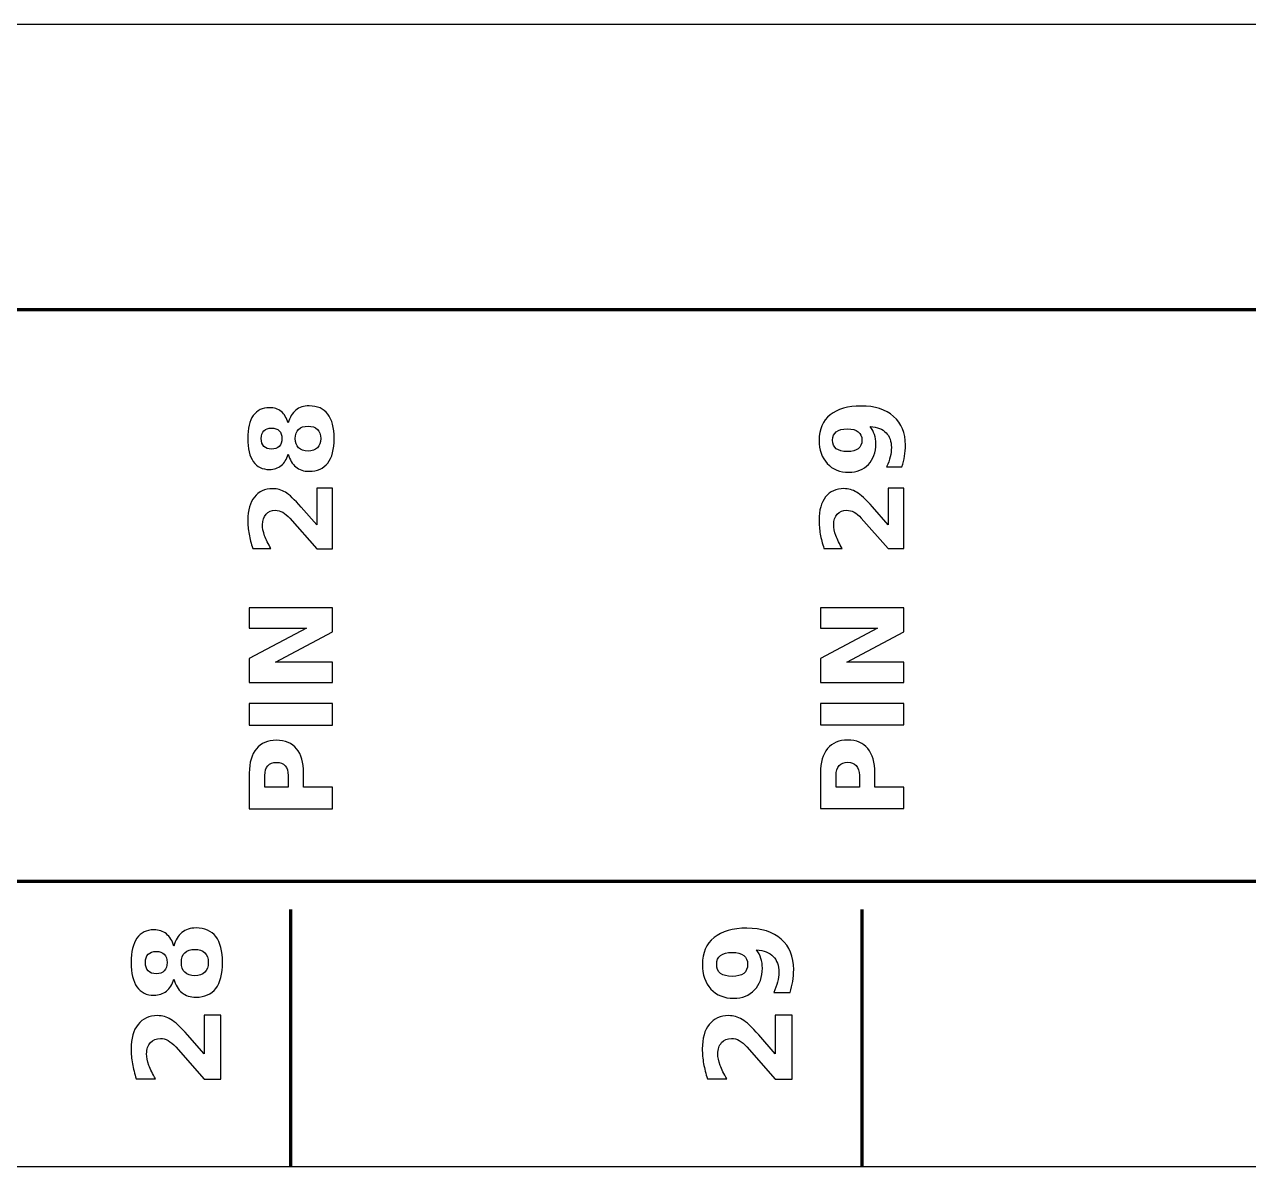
# Model space of a CAD drawing. Header units: centimetres. Extents: x -11 to 25, y -15.8 to -13.8.
# Drawn here: x 16.033 to 18.176, y -15.85 to -13.85 of the extents above; entities that cross this region are included whole.
import ezdxf

# ---------------------------------------------------------------- set-up
doc = ezdxf.new("R2010")
doc.units = ezdxf.units.CM
doc.header["$MEASUREMENT"] = 0
doc.layers.add('Layer 1', color=7, linetype='Continuous')

msp = doc.modelspace()

# ---------------------------------------------------------------- linework, layer by layer
at = {"layer": 'Layer 1', "color": 7}
msp.add_open_spline([(-10.9698, -13.85), (-10.9698, -13.85), (25.0302, -13.85), (25.0302, -13.85), (25.0302, -13.85), (25.0302, -13.85), (25.0302, -15.85), (25.0302, -15.85), (25.0302, -15.85), (25.0302, -15.85), (-10.9698, -15.85), (-10.9698, -15.85), (-10.9698, -15.85), (-10.9698, -15.85), (-10.9698, -13.85), (-10.9698, -13.85)], degree=3, knots=[0, 0, 0, 0, 0.25, 0.25, 0.25, 0.25, 0.5, 0.5, 0.5, 0.5, 0.75, 0.75, 0.75, 0.75, 1, 1, 1, 1], dxfattribs=at)
at = {"layer": 'Layer 1', "color": 250, "lineweight": 100}
msp.add_open_spline([(-10.76247, -15.35), (-10.76247, -15.35), (-10.76247, -14.35), (-10.76247, -14.35), (-10.76247, -14.35), (-10.76247, -14.35), (24.83753, -14.35), (24.83753, -14.35), (24.83753, -14.35), (24.83753, -14.35), (24.83753, -15.35), (24.83753, -15.35), (24.83753, -15.35), (24.83753, -15.35), (-10.76247, -15.35), (-10.76247, -15.35)], degree=3, knots=[0, 0, 0, 0, 0.25, 0.25, 0.25, 0.25, 0.5, 0.5, 0.5, 0.5, 0.75, 0.75, 0.75, 0.75, 1, 1, 1, 1], dxfattribs=at)
at = {"layer": 'Layer 1', "color": 250}
for points, knots in [([(16.4952, -14.60254), (16.49253, -14.61138), (16.48843, -14.61804), (16.4829, -14.62254), (16.4829, -14.62254), (16.47736, -14.62704), (16.47046, -14.62928), (16.4622, -14.62928), (16.4622, -14.62928), (16.4499, -14.62928), (16.4405, -14.62468), (16.43406, -14.61551), (16.43406, -14.61551), (16.42763, -14.60634), (16.4244, -14.59284), (16.4244, -14.57508), (16.4244, -14.57508), (16.4244, -14.55744), (16.4276, -14.54401), (16.43403, -14.53484), (16.43403, -14.53484), (16.44043, -14.52568), (16.44983, -14.52108), (16.4622, -14.52108), (16.4622, -14.52108), (16.47046, -14.52108), (16.47736, -14.52334), (16.4829, -14.52784), (16.4829, -14.52784), (16.48843, -14.53238), (16.49253, -14.53908), (16.4952, -14.54791), (16.4952, -14.54791), (16.49793, -14.53801), (16.50236, -14.53054), (16.50853, -14.52551), (16.50853, -14.52551), (16.51466, -14.52048), (16.52243, -14.51794), (16.53183, -14.51794), (16.53183, -14.51794), (16.54626, -14.51794), (16.5572, -14.52274), (16.56456, -14.53234), (16.56456, -14.53234), (16.57196, -14.54194), (16.57566, -14.55621), (16.57566, -14.57508), (16.57566, -14.57508), (16.57566, -14.59404), (16.57196, -14.60834), (16.56456, -14.61801), (16.56456, -14.61801), (16.5572, -14.62768), (16.54626, -14.63251), (16.53183, -14.63251), (16.53183, -14.63251), (16.52243, -14.63251), (16.51466, -14.62998), (16.50853, -14.62494), (16.50853, -14.62494), (16.50236, -14.61991), (16.49793, -14.61244), (16.4952, -14.60254)], [0, 0, 0, 0, 0.0625, 0.0625, 0.0625, 0.0625, 0.125, 0.125, 0.125, 0.125, 0.1875, 0.1875, 0.1875, 0.1875, 0.25, 0.25, 0.25, 0.25, 0.3125, 0.3125, 0.3125, 0.3125, 0.375, 0.375, 0.375, 0.375, 0.4375, 0.4375, 0.4375, 0.4375, 0.5, 0.5, 0.5, 0.5, 0.5625, 0.5625, 0.5625, 0.5625, 0.625, 0.625, 0.625, 0.625, 0.6875, 0.6875, 0.6875, 0.6875, 0.75, 0.75, 0.75, 0.75, 0.8125, 0.8125, 0.8125, 0.8125, 0.875, 0.875, 0.875, 0.875, 0.9375, 0.9375, 0.9375, 0.9375, 1, 1, 1, 1]), ([(17.56973, -14.6245), (17.56973, -14.6245), (17.54276, -14.6245), (17.54276, -14.6245), (17.54276, -14.6245), (17.54556, -14.6185), (17.54766, -14.61276), (17.54906, -14.6073), (17.54906, -14.6073), (17.55046, -14.60183), (17.55116, -14.59643), (17.55116, -14.5911), (17.55116, -14.5911), (17.55116, -14.5799), (17.54806, -14.5712), (17.54183, -14.56493), (17.54183, -14.56493), (17.53563, -14.5587), (17.5264, -14.555), (17.51416, -14.5539), (17.51416, -14.5539), (17.51743, -14.55833), (17.51986, -14.56303), (17.5215, -14.56806), (17.5215, -14.56806), (17.52313, -14.57306), (17.52393, -14.5785), (17.52393, -14.58436), (17.52393, -14.58436), (17.52393, -14.59926), (17.5196, -14.6113), (17.5109, -14.62043), (17.5109, -14.62043), (17.5022, -14.6296), (17.49076, -14.63416), (17.47656, -14.63416), (17.47656, -14.63416), (17.46086, -14.63416), (17.4483, -14.62906), (17.43886, -14.6189), (17.43886, -14.6189), (17.42943, -14.6087), (17.4247, -14.59503), (17.4247, -14.57793), (17.4247, -14.57793), (17.4247, -14.5589), (17.4311, -14.5442), (17.44393, -14.5338), (17.44393, -14.5338), (17.45676, -14.52336), (17.4749, -14.51816), (17.49833, -14.51816), (17.49833, -14.51816), (17.5224, -14.51816), (17.54133, -14.52426), (17.5551, -14.53643), (17.5551, -14.53643), (17.56886, -14.5486), (17.57576, -14.5653), (17.57576, -14.5865), (17.57576, -14.5865), (17.57576, -14.59336), (17.57526, -14.5999), (17.57426, -14.60613), (17.57426, -14.60613), (17.57326, -14.6124), (17.57173, -14.6185), (17.56973, -14.6245)], [0, 0, 0, 0, 0.0588235, 0.0588235, 0.0588235, 0.0588235, 0.1176471, 0.1176471, 0.1176471, 0.1176471, 0.1764706, 0.1764706, 0.1764706, 0.1764706, 0.2352941, 0.2352941, 0.2352941, 0.2352941, 0.2941176, 0.2941176, 0.2941176, 0.2941176, 0.3529412, 0.3529412, 0.3529412, 0.3529412, 0.4117647, 0.4117647, 0.4117647, 0.4117647, 0.4705882, 0.4705882, 0.4705882, 0.4705882, 0.5294118, 0.5294118, 0.5294118, 0.5294118, 0.5882353, 0.5882353, 0.5882353, 0.5882353, 0.6470588, 0.6470588, 0.6470588, 0.6470588, 0.7058824, 0.7058824, 0.7058824, 0.7058824, 0.7647059, 0.7647059, 0.7647059, 0.7647059, 0.8235294, 0.8235294, 0.8235294, 0.8235294, 0.8823529, 0.8823529, 0.8823529, 0.8823529, 0.9411765, 0.9411765, 0.9411765, 0.9411765, 1, 1, 1, 1]), ([(16.466, -14.59374), (16.4718, -14.59374), (16.47626, -14.59214), (16.47936, -14.58891), (16.47936, -14.58891), (16.4825, -14.58568), (16.48406, -14.58108), (16.48406, -14.57508), (16.48406, -14.57508), (16.48406, -14.56921), (16.4825, -14.56468), (16.47936, -14.56151), (16.47936, -14.56151), (16.47626, -14.55831), (16.4718, -14.55671), (16.466, -14.55671), (16.466, -14.55671), (16.4602, -14.55671), (16.45576, -14.55831), (16.45266, -14.56151), (16.45266, -14.56151), (16.44956, -14.56468), (16.44803, -14.56921), (16.44803, -14.57508), (16.44803, -14.57508), (16.44803, -14.58108), (16.4496, -14.58568), (16.45273, -14.58891), (16.45273, -14.58891), (16.45583, -14.59214), (16.46026, -14.59374), (16.466, -14.59374)], [0, 0, 0, 0, 0.125, 0.125, 0.125, 0.125, 0.25, 0.25, 0.25, 0.25, 0.375, 0.375, 0.375, 0.375, 0.5, 0.5, 0.5, 0.5, 0.625, 0.625, 0.625, 0.625, 0.75, 0.75, 0.75, 0.75, 0.875, 0.875, 0.875, 0.875, 1, 1, 1, 1]), ([(16.5076, -14.57508), (16.5076, -14.58211), (16.50953, -14.58754), (16.51336, -14.59131), (16.51336, -14.59131), (16.5172, -14.59508), (16.5227, -14.59698), (16.52986, -14.59698), (16.52986, -14.59698), (16.53703, -14.59698), (16.5425, -14.59508), (16.54633, -14.59131), (16.54633, -14.59131), (16.55013, -14.58754), (16.55203, -14.58211), (16.55203, -14.57508), (16.55203, -14.57508), (16.55203, -14.56811), (16.55013, -14.56278), (16.54633, -14.55904), (16.54633, -14.55904), (16.5425, -14.55534), (16.53703, -14.55348), (16.52986, -14.55348), (16.52986, -14.55348), (16.52263, -14.55348), (16.51713, -14.55534), (16.5133, -14.55904), (16.5133, -14.55904), (16.5095, -14.56278), (16.5076, -14.56811), (16.5076, -14.57508)], [0, 0, 0, 0, 0.125, 0.125, 0.125, 0.125, 0.25, 0.25, 0.25, 0.25, 0.375, 0.375, 0.375, 0.375, 0.5, 0.5, 0.5, 0.5, 0.625, 0.625, 0.625, 0.625, 0.75, 0.75, 0.75, 0.75, 0.875, 0.875, 0.875, 0.875, 1, 1, 1, 1]), ([(17.49953, -14.5781), (17.49953, -14.57153), (17.4974, -14.5666), (17.49313, -14.56326), (17.49313, -14.56326), (17.48886, -14.55996), (17.48246, -14.5583), (17.47393, -14.5583), (17.47393, -14.5583), (17.46546, -14.5583), (17.45906, -14.55996), (17.45476, -14.56326), (17.45476, -14.56326), (17.45046, -14.5666), (17.44833, -14.57153), (17.44833, -14.5781), (17.44833, -14.5781), (17.44833, -14.5847), (17.45046, -14.58963), (17.45476, -14.59296), (17.45476, -14.59296), (17.45906, -14.59626), (17.46546, -14.59793), (17.47393, -14.59793), (17.47393, -14.59793), (17.48246, -14.59793), (17.48886, -14.59626), (17.49313, -14.59296), (17.49313, -14.59296), (17.4974, -14.58963), (17.49953, -14.5847), (17.49953, -14.5781)], [0, 0, 0, 0, 0.125, 0.125, 0.125, 0.125, 0.25, 0.25, 0.25, 0.25, 0.375, 0.375, 0.375, 0.375, 0.5, 0.5, 0.5, 0.5, 0.625, 0.625, 0.625, 0.625, 0.75, 0.75, 0.75, 0.75, 0.875, 0.875, 0.875, 0.875, 1, 1, 1, 1]), ([(16.5452, -14.72625), (16.5452, -14.72625), (16.5452, -14.66208), (16.5452, -14.66208), (16.5452, -14.66208), (16.5452, -14.66208), (16.57283, -14.66208), (16.57283, -14.66208), (16.57283, -14.66208), (16.57283, -14.66208), (16.57283, -14.76805), (16.57283, -14.76805), (16.57283, -14.76805), (16.57283, -14.76805), (16.5452, -14.76805), (16.5452, -14.76805), (16.5452, -14.76805), (16.5452, -14.76805), (16.49823, -14.71481), (16.49823, -14.71481), (16.49823, -14.71481), (16.49393, -14.71005), (16.48973, -14.70655), (16.48563, -14.70428), (16.48563, -14.70428), (16.48153, -14.70198), (16.47726, -14.70085), (16.47283, -14.70085), (16.47283, -14.70085), (16.466, -14.70085), (16.4605, -14.70315), (16.45633, -14.70775), (16.45633, -14.70775), (16.45216, -14.71231), (16.4501, -14.71841), (16.4501, -14.72605), (16.4501, -14.72605), (16.4501, -14.73191), (16.45136, -14.73831), (16.45386, -14.74528), (16.45386, -14.74528), (16.45636, -14.75225), (16.4601, -14.75971), (16.46503, -14.76765), (16.46503, -14.76765), (16.46503, -14.76765), (16.433, -14.76765), (16.433, -14.76765), (16.433, -14.76765), (16.4302, -14.75918), (16.42806, -14.75081), (16.4266, -14.74255), (16.4266, -14.74255), (16.42513, -14.73428), (16.4244, -14.72618), (16.4244, -14.71821), (16.4244, -14.71821), (16.4244, -14.70078), (16.42823, -14.68721), (16.43593, -14.67755), (16.43593, -14.67755), (16.4436, -14.66788), (16.4543, -14.66305), (16.46806, -14.66305), (16.46806, -14.66305), (16.476, -14.66305), (16.4834, -14.66511), (16.49026, -14.66921), (16.49026, -14.66921), (16.49713, -14.67331), (16.50633, -14.68195), (16.51786, -14.69508), (16.51786, -14.69508), (16.51786, -14.69508), (16.5452, -14.72625), (16.5452, -14.72625)], [0, 0, 0, 0, 0.0526316, 0.0526316, 0.0526316, 0.0526316, 0.1052632, 0.1052632, 0.1052632, 0.1052632, 0.1578947, 0.1578947, 0.1578947, 0.1578947, 0.2105263, 0.2105263, 0.2105263, 0.2105263, 0.2631579, 0.2631579, 0.2631579, 0.2631579, 0.3157895, 0.3157895, 0.3157895, 0.3157895, 0.3684211, 0.3684211, 0.3684211, 0.3684211, 0.4210526, 0.4210526, 0.4210526, 0.4210526, 0.4736842, 0.4736842, 0.4736842, 0.4736842, 0.5263158, 0.5263158, 0.5263158, 0.5263158, 0.5789474, 0.5789474, 0.5789474, 0.5789474, 0.6315789, 0.6315789, 0.6315789, 0.6315789, 0.6842105, 0.6842105, 0.6842105, 0.6842105, 0.7368421, 0.7368421, 0.7368421, 0.7368421, 0.7894737, 0.7894737, 0.7894737, 0.7894737, 0.8421053, 0.8421053, 0.8421053, 0.8421053, 0.8947368, 0.8947368, 0.8947368, 0.8947368, 0.9473684, 0.9473684, 0.9473684, 0.9473684, 1, 1, 1, 1]), ([(17.5453, -14.72607), (17.5453, -14.72607), (17.5453, -14.6619), (17.5453, -14.6619), (17.5453, -14.6619), (17.5453, -14.6619), (17.57293, -14.6619), (17.57293, -14.6619), (17.57293, -14.6619), (17.57293, -14.6619), (17.57293, -14.76787), (17.57293, -14.76787), (17.57293, -14.76787), (17.57293, -14.76787), (17.5453, -14.76787), (17.5453, -14.76787), (17.5453, -14.76787), (17.5453, -14.76787), (17.49833, -14.71463), (17.49833, -14.71463), (17.49833, -14.71463), (17.49403, -14.70987), (17.48983, -14.70637), (17.48573, -14.7041), (17.48573, -14.7041), (17.48163, -14.7018), (17.47736, -14.70067), (17.47293, -14.70067), (17.47293, -14.70067), (17.4661, -14.70067), (17.4606, -14.70297), (17.45643, -14.70757), (17.45643, -14.70757), (17.45226, -14.71213), (17.4502, -14.71823), (17.4502, -14.72587), (17.4502, -14.72587), (17.4502, -14.73173), (17.45146, -14.73813), (17.45396, -14.7451), (17.45396, -14.7451), (17.45646, -14.75207), (17.4602, -14.75953), (17.46513, -14.76747), (17.46513, -14.76747), (17.46513, -14.76747), (17.4331, -14.76747), (17.4331, -14.76747), (17.4331, -14.76747), (17.4303, -14.759), (17.42816, -14.75063), (17.4267, -14.74237), (17.4267, -14.74237), (17.42523, -14.7341), (17.4245, -14.726), (17.4245, -14.71803), (17.4245, -14.71803), (17.4245, -14.7006), (17.42833, -14.68703), (17.43603, -14.67737), (17.43603, -14.67737), (17.4437, -14.6677), (17.4544, -14.66287), (17.46816, -14.66287), (17.46816, -14.66287), (17.4761, -14.66287), (17.4835, -14.66493), (17.49036, -14.66903), (17.49036, -14.66903), (17.49723, -14.67313), (17.50643, -14.68177), (17.51796, -14.6949), (17.51796, -14.6949), (17.51796, -14.6949), (17.5453, -14.72607), (17.5453, -14.72607)], [0, 0, 0, 0, 0.0526316, 0.0526316, 0.0526316, 0.0526316, 0.1052632, 0.1052632, 0.1052632, 0.1052632, 0.1578947, 0.1578947, 0.1578947, 0.1578947, 0.2105263, 0.2105263, 0.2105263, 0.2105263, 0.2631579, 0.2631579, 0.2631579, 0.2631579, 0.3157895, 0.3157895, 0.3157895, 0.3157895, 0.3684211, 0.3684211, 0.3684211, 0.3684211, 0.4210526, 0.4210526, 0.4210526, 0.4210526, 0.4736842, 0.4736842, 0.4736842, 0.4736842, 0.5263158, 0.5263158, 0.5263158, 0.5263158, 0.5789474, 0.5789474, 0.5789474, 0.5789474, 0.6315789, 0.6315789, 0.6315789, 0.6315789, 0.6842105, 0.6842105, 0.6842105, 0.6842105, 0.7368421, 0.7368421, 0.7368421, 0.7368421, 0.7894737, 0.7894737, 0.7894737, 0.7894737, 0.8421053, 0.8421053, 0.8421053, 0.8421053, 0.8947368, 0.8947368, 0.8947368, 0.8947368, 0.9473684, 0.9473684, 0.9473684, 0.9473684, 1, 1, 1, 1]), ([(16.42703, -15.00251), (16.42703, -15.00251), (16.42703, -14.96051), (16.42703, -14.96051), (16.42703, -14.96051), (16.42703, -14.96051), (16.52703, -14.90748), (16.52703, -14.90748), (16.52703, -14.90748), (16.52703, -14.90748), (16.42703, -14.90748), (16.42703, -14.90748), (16.42703, -14.90748), (16.42703, -14.90748), (16.42703, -14.87185), (16.42703, -14.87185), (16.42703, -14.87185), (16.42703, -14.87185), (16.57283, -14.87185), (16.57283, -14.87185), (16.57283, -14.87185), (16.57283, -14.87185), (16.57283, -14.91385), (16.57283, -14.91385), (16.57283, -14.91385), (16.57283, -14.91385), (16.47283, -14.96688), (16.47283, -14.96688), (16.47283, -14.96688), (16.47283, -14.96688), (16.57283, -14.96688), (16.57283, -14.96688), (16.57283, -14.96688), (16.57283, -14.96688), (16.57283, -15.00251), (16.57283, -15.00251), (16.57283, -15.00251), (16.57283, -15.00251), (16.42703, -15.00251), (16.42703, -15.00251)], [0, 0, 0, 0, 0.1, 0.1, 0.1, 0.1, 0.2, 0.2, 0.2, 0.2, 0.3, 0.3, 0.3, 0.3, 0.4, 0.4, 0.4, 0.4, 0.5, 0.5, 0.5, 0.5, 0.6, 0.6, 0.6, 0.6, 0.7, 0.7, 0.7, 0.7, 0.8, 0.8, 0.8, 0.8, 0.9, 0.9, 0.9, 0.9, 1, 1, 1, 1]), ([(17.42713, -15.00233), (17.42713, -15.00233), (17.42713, -14.96033), (17.42713, -14.96033), (17.42713, -14.96033), (17.42713, -14.96033), (17.52713, -14.9073), (17.52713, -14.9073), (17.52713, -14.9073), (17.52713, -14.9073), (17.42713, -14.9073), (17.42713, -14.9073), (17.42713, -14.9073), (17.42713, -14.9073), (17.42713, -14.87167), (17.42713, -14.87167), (17.42713, -14.87167), (17.42713, -14.87167), (17.57293, -14.87167), (17.57293, -14.87167), (17.57293, -14.87167), (17.57293, -14.87167), (17.57293, -14.91367), (17.57293, -14.91367), (17.57293, -14.91367), (17.57293, -14.91367), (17.47293, -14.9667), (17.47293, -14.9667), (17.47293, -14.9667), (17.47293, -14.9667), (17.57293, -14.9667), (17.57293, -14.9667), (17.57293, -14.9667), (17.57293, -14.9667), (17.57293, -15.00233), (17.57293, -15.00233), (17.57293, -15.00233), (17.57293, -15.00233), (17.42713, -15.00233), (17.42713, -15.00233)], [0, 0, 0, 0, 0.1, 0.1, 0.1, 0.1, 0.2, 0.2, 0.2, 0.2, 0.3, 0.3, 0.3, 0.3, 0.4, 0.4, 0.4, 0.4, 0.5, 0.5, 0.5, 0.5, 0.6, 0.6, 0.6, 0.6, 0.7, 0.7, 0.7, 0.7, 0.8, 0.8, 0.8, 0.8, 0.9, 0.9, 0.9, 0.9, 1, 1, 1, 1]), ([(16.42703, -15.07691), (16.42703, -15.07691), (16.42703, -15.03931), (16.42703, -15.03931), (16.42703, -15.03931), (16.42703, -15.03931), (16.57283, -15.03931), (16.57283, -15.03931), (16.57283, -15.03931), (16.57283, -15.03931), (16.57283, -15.07691), (16.57283, -15.07691), (16.57283, -15.07691), (16.57283, -15.07691), (16.42703, -15.07691), (16.42703, -15.07691)], [0, 0, 0, 0, 0.25, 0.25, 0.25, 0.25, 0.5, 0.5, 0.5, 0.5, 0.75, 0.75, 0.75, 0.75, 1, 1, 1, 1]), ([(17.42713, -15.07673), (17.42713, -15.07673), (17.42713, -15.03913), (17.42713, -15.03913), (17.42713, -15.03913), (17.42713, -15.03913), (17.57293, -15.03913), (17.57293, -15.03913), (17.57293, -15.03913), (17.57293, -15.03913), (17.57293, -15.07673), (17.57293, -15.07673), (17.57293, -15.07673), (17.57293, -15.07673), (17.42713, -15.07673), (17.42713, -15.07673)], [0, 0, 0, 0, 0.25, 0.25, 0.25, 0.25, 0.5, 0.5, 0.5, 0.5, 0.75, 0.75, 0.75, 0.75, 1, 1, 1, 1]), ([(16.42703, -15.22348), (16.42703, -15.22348), (16.42703, -15.16108), (16.42703, -15.16108), (16.42703, -15.16108), (16.42703, -15.14252), (16.43116, -15.12828), (16.4394, -15.11835), (16.4394, -15.11835), (16.44763, -15.10842), (16.45936, -15.10345), (16.4746, -15.10345), (16.4746, -15.10345), (16.48986, -15.10345), (16.50163, -15.10842), (16.50986, -15.11835), (16.50986, -15.11835), (16.5181, -15.12828), (16.52223, -15.14252), (16.52223, -15.16108), (16.52223, -15.16108), (16.52223, -15.16108), (16.52223, -15.18588), (16.52223, -15.18588), (16.52223, -15.18588), (16.52223, -15.18588), (16.57283, -15.18588), (16.57283, -15.18588), (16.57283, -15.18588), (16.57283, -15.18588), (16.57283, -15.22348), (16.57283, -15.22348), (16.57283, -15.22348), (16.57283, -15.22348), (16.42703, -15.22348), (16.42703, -15.22348)], [0, 0, 0, 0, 0.1111111, 0.1111111, 0.1111111, 0.1111111, 0.2222222, 0.2222222, 0.2222222, 0.2222222, 0.3333333, 0.3333333, 0.3333333, 0.3333333, 0.4444444, 0.4444444, 0.4444444, 0.4444444, 0.5555556, 0.5555556, 0.5555556, 0.5555556, 0.6666667, 0.6666667, 0.6666667, 0.6666667, 0.7777778, 0.7777778, 0.7777778, 0.7777778, 0.8888889, 0.8888889, 0.8888889, 0.8888889, 1, 1, 1, 1]), ([(17.42713, -15.2233), (17.42713, -15.2233), (17.42713, -15.1609), (17.42713, -15.1609), (17.42713, -15.1609), (17.42713, -15.14234), (17.43126, -15.1281), (17.4395, -15.11817), (17.4395, -15.11817), (17.44773, -15.10824), (17.45946, -15.10327), (17.4747, -15.10327), (17.4747, -15.10327), (17.48996, -15.10327), (17.50173, -15.10824), (17.50996, -15.11817), (17.50996, -15.11817), (17.5182, -15.1281), (17.52233, -15.14234), (17.52233, -15.1609), (17.52233, -15.1609), (17.52233, -15.1609), (17.52233, -15.1857), (17.52233, -15.1857), (17.52233, -15.1857), (17.52233, -15.1857), (17.57293, -15.1857), (17.57293, -15.1857), (17.57293, -15.1857), (17.57293, -15.1857), (17.57293, -15.2233), (17.57293, -15.2233), (17.57293, -15.2233), (17.57293, -15.2233), (17.42713, -15.2233), (17.42713, -15.2233)], [0, 0, 0, 0, 0.1111111, 0.1111111, 0.1111111, 0.1111111, 0.2222222, 0.2222222, 0.2222222, 0.2222222, 0.3333333, 0.3333333, 0.3333333, 0.3333333, 0.4444444, 0.4444444, 0.4444444, 0.4444444, 0.5555556, 0.5555556, 0.5555556, 0.5555556, 0.6666667, 0.6666667, 0.6666667, 0.6666667, 0.7777778, 0.7777778, 0.7777778, 0.7777778, 0.8888889, 0.8888889, 0.8888889, 0.8888889, 1, 1, 1, 1]), ([(16.45426, -15.18588), (16.45426, -15.18588), (16.495, -15.18588), (16.495, -15.18588), (16.495, -15.18588), (16.495, -15.18588), (16.495, -15.16508), (16.495, -15.16508), (16.495, -15.16508), (16.495, -15.15778), (16.49323, -15.15215), (16.48966, -15.14818), (16.48966, -15.14818), (16.48613, -15.14422), (16.4811, -15.14222), (16.4746, -15.14222), (16.4746, -15.14222), (16.46806, -15.14222), (16.46306, -15.14422), (16.45953, -15.14818), (16.45953, -15.14818), (16.45603, -15.15215), (16.45426, -15.15778), (16.45426, -15.16508), (16.45426, -15.16508), (16.45426, -15.16508), (16.45426, -15.18588), (16.45426, -15.18588)], [0, 0, 0, 0, 0.1428571, 0.1428571, 0.1428571, 0.1428571, 0.2857143, 0.2857143, 0.2857143, 0.2857143, 0.4285714, 0.4285714, 0.4285714, 0.4285714, 0.5714286, 0.5714286, 0.5714286, 0.5714286, 0.7142857, 0.7142857, 0.7142857, 0.7142857, 0.8571429, 0.8571429, 0.8571429, 0.8571429, 1, 1, 1, 1]), ([(17.45436, -15.1857), (17.45436, -15.1857), (17.4951, -15.1857), (17.4951, -15.1857), (17.4951, -15.1857), (17.4951, -15.1857), (17.4951, -15.1649), (17.4951, -15.1649), (17.4951, -15.1649), (17.4951, -15.1576), (17.49333, -15.15197), (17.48976, -15.148), (17.48976, -15.148), (17.48623, -15.14404), (17.4812, -15.14204), (17.4747, -15.14204), (17.4747, -15.14204), (17.46816, -15.14204), (17.46316, -15.14404), (17.45963, -15.148), (17.45963, -15.148), (17.45613, -15.15197), (17.45436, -15.1576), (17.45436, -15.1649), (17.45436, -15.1649), (17.45436, -15.1649), (17.45436, -15.1857), (17.45436, -15.1857)], [0, 0, 0, 0, 0.1428571, 0.1428571, 0.1428571, 0.1428571, 0.2857143, 0.2857143, 0.2857143, 0.2857143, 0.4285714, 0.4285714, 0.4285714, 0.4285714, 0.5714286, 0.5714286, 0.5714286, 0.5714286, 0.7142857, 0.7142857, 0.7142857, 0.7142857, 0.8571429, 0.8571429, 0.8571429, 0.8571429, 1, 1, 1, 1]), ([(16.29501, -15.52172), (16.29218, -15.53107), (16.28785, -15.53813), (16.28199, -15.54289), (16.28199, -15.54289), (16.27613, -15.54765), (16.26883, -15.55002), (16.26008, -15.55002), (16.26008, -15.55002), (16.24706, -15.55002), (16.23712, -15.54515), (16.23031, -15.53545), (16.23031, -15.53545), (16.2235, -15.52574), (16.22008, -15.51146), (16.22008, -15.49265), (16.22008, -15.49265), (16.22008, -15.47399), (16.22346, -15.45977), (16.23027, -15.45007), (16.23027, -15.45007), (16.23704, -15.44037), (16.24699, -15.4355), (16.26008, -15.4355), (16.26008, -15.4355), (16.26883, -15.4355), (16.27613, -15.4379), (16.28199, -15.44266), (16.28199, -15.44266), (16.28785, -15.44746), (16.29218, -15.45455), (16.29501, -15.4639), (16.29501, -15.4639), (16.2979, -15.45342), (16.30259, -15.44552), (16.30912, -15.44019), (16.30912, -15.44019), (16.31561, -15.43487), (16.32383, -15.43219), (16.33378, -15.43219), (16.33378, -15.43219), (16.34905, -15.43219), (16.36062, -15.43727), (16.36842, -15.44743), (16.36842, -15.44743), (16.37625, -15.45759), (16.38017, -15.47269), (16.38017, -15.49265), (16.38017, -15.49265), (16.38017, -15.51273), (16.37625, -15.52786), (16.36842, -15.53809), (16.36842, -15.53809), (16.36062, -15.54832), (16.34905, -15.55344), (16.33378, -15.55344), (16.33378, -15.55344), (16.32383, -15.55344), (16.31561, -15.55076), (16.30912, -15.54543), (16.30912, -15.54543), (16.30259, -15.5401), (16.2979, -15.5322), (16.29501, -15.52172)], [0, 0, 0, 0, 0.0625, 0.0625, 0.0625, 0.0625, 0.125, 0.125, 0.125, 0.125, 0.1875, 0.1875, 0.1875, 0.1875, 0.25, 0.25, 0.25, 0.25, 0.3125, 0.3125, 0.3125, 0.3125, 0.375, 0.375, 0.375, 0.375, 0.4375, 0.4375, 0.4375, 0.4375, 0.5, 0.5, 0.5, 0.5, 0.5625, 0.5625, 0.5625, 0.5625, 0.625, 0.625, 0.625, 0.625, 0.6875, 0.6875, 0.6875, 0.6875, 0.75, 0.75, 0.75, 0.75, 0.8125, 0.8125, 0.8125, 0.8125, 0.875, 0.875, 0.875, 0.875, 0.9375, 0.9375, 0.9375, 0.9375, 1, 1, 1, 1]), ([(17.37378, -15.54515), (17.37378, -15.54515), (17.34524, -15.54515), (17.34524, -15.54515), (17.34524, -15.54515), (17.34821, -15.5388), (17.35043, -15.53273), (17.35191, -15.52694), (17.35191, -15.52694), (17.35339, -15.52116), (17.35413, -15.51544), (17.35413, -15.5098), (17.35413, -15.5098), (17.35413, -15.49795), (17.35085, -15.48874), (17.34426, -15.48211), (17.34426, -15.48211), (17.33769, -15.47551), (17.32792, -15.47159), (17.31497, -15.47043), (17.31497, -15.47043), (17.31843, -15.47512), (17.32101, -15.48009), (17.32274, -15.48542), (17.32274, -15.48542), (17.32446, -15.49071), (17.32531, -15.49646), (17.32531, -15.50267), (17.32531, -15.50267), (17.32531, -15.51844), (17.32072, -15.53118), (17.31152, -15.54084), (17.31152, -15.54084), (17.30231, -15.55055), (17.29021, -15.55538), (17.27518, -15.55538), (17.27518, -15.55538), (17.25856, -15.55538), (17.24526, -15.54998), (17.23528, -15.53922), (17.23528, -15.53922), (17.2253, -15.52843), (17.22029, -15.51396), (17.22029, -15.49586), (17.22029, -15.49586), (17.22029, -15.47572), (17.22706, -15.46016), (17.24064, -15.44916), (17.24064, -15.44916), (17.25423, -15.43811), (17.27342, -15.43261), (17.29822, -15.43261), (17.29822, -15.43261), (17.32369, -15.43261), (17.34373, -15.43907), (17.3583, -15.45194), (17.3583, -15.45194), (17.37287, -15.46482), (17.38017, -15.48249), (17.38017, -15.50493), (17.38017, -15.50493), (17.38017, -15.5122), (17.37964, -15.51911), (17.37858, -15.52571), (17.37858, -15.52571), (17.37752, -15.53234), (17.3759, -15.5388), (17.37378, -15.54515)], [0, 0, 0, 0, 0.0588235, 0.0588235, 0.0588235, 0.0588235, 0.1176471, 0.1176471, 0.1176471, 0.1176471, 0.1764706, 0.1764706, 0.1764706, 0.1764706, 0.2352941, 0.2352941, 0.2352941, 0.2352941, 0.2941176, 0.2941176, 0.2941176, 0.2941176, 0.3529412, 0.3529412, 0.3529412, 0.3529412, 0.4117647, 0.4117647, 0.4117647, 0.4117647, 0.4705882, 0.4705882, 0.4705882, 0.4705882, 0.5294118, 0.5294118, 0.5294118, 0.5294118, 0.5882353, 0.5882353, 0.5882353, 0.5882353, 0.6470588, 0.6470588, 0.6470588, 0.6470588, 0.7058824, 0.7058824, 0.7058824, 0.7058824, 0.7647059, 0.7647059, 0.7647059, 0.7647059, 0.8235294, 0.8235294, 0.8235294, 0.8235294, 0.8823529, 0.8823529, 0.8823529, 0.8823529, 0.9411765, 0.9411765, 0.9411765, 0.9411765, 1, 1, 1, 1]), ([(16.30813, -15.49265), (16.30813, -15.5001), (16.31018, -15.50585), (16.31423, -15.50983), (16.31423, -15.50983), (16.31829, -15.51382), (16.32411, -15.51583), (16.3317, -15.51583), (16.3317, -15.51583), (16.33928, -15.51583), (16.34507, -15.51382), (16.34912, -15.50983), (16.34912, -15.50983), (16.35315, -15.50585), (16.35516, -15.5001), (16.35516, -15.49265), (16.35516, -15.49265), (16.35516, -15.48528), (16.35315, -15.47964), (16.34912, -15.47568), (16.34912, -15.47568), (16.34507, -15.47177), (16.33928, -15.46979), (16.3317, -15.46979), (16.3317, -15.46979), (16.32404, -15.46979), (16.31822, -15.47177), (16.31416, -15.47568), (16.31416, -15.47568), (16.31014, -15.47964), (16.30813, -15.48528), (16.30813, -15.49265)], [0, 0, 0, 0, 0.125, 0.125, 0.125, 0.125, 0.25, 0.25, 0.25, 0.25, 0.375, 0.375, 0.375, 0.375, 0.5, 0.5, 0.5, 0.5, 0.625, 0.625, 0.625, 0.625, 0.75, 0.75, 0.75, 0.75, 0.875, 0.875, 0.875, 0.875, 1, 1, 1, 1]), ([(16.2641, -15.51241), (16.27024, -15.51241), (16.27497, -15.51072), (16.27825, -15.50729), (16.27825, -15.50729), (16.28157, -15.50387), (16.28322, -15.499), (16.28322, -15.49265), (16.28322, -15.49265), (16.28322, -15.48644), (16.28157, -15.48165), (16.27825, -15.4783), (16.27825, -15.4783), (16.27497, -15.47491), (16.27024, -15.47322), (16.2641, -15.47322), (16.2641, -15.47322), (16.25796, -15.47322), (16.25327, -15.47491), (16.24999, -15.4783), (16.24999, -15.4783), (16.24671, -15.48165), (16.24509, -15.48644), (16.24509, -15.49265), (16.24509, -15.49265), (16.24509, -15.499), (16.24675, -15.50387), (16.25006, -15.50729), (16.25006, -15.50729), (16.25334, -15.51072), (16.25804, -15.51241), (16.2641, -15.51241)], [0, 0, 0, 0, 0.125, 0.125, 0.125, 0.125, 0.25, 0.25, 0.25, 0.25, 0.375, 0.375, 0.375, 0.375, 0.5, 0.5, 0.5, 0.5, 0.625, 0.625, 0.625, 0.625, 0.75, 0.75, 0.75, 0.75, 0.875, 0.875, 0.875, 0.875, 1, 1, 1, 1]), ([(17.29949, -15.49604), (17.29949, -15.48909), (17.29723, -15.48387), (17.29271, -15.48034), (17.29271, -15.48034), (17.2882, -15.47685), (17.28142, -15.47508), (17.27239, -15.47508), (17.27239, -15.47508), (17.26343, -15.47508), (17.25666, -15.47685), (17.25211, -15.48034), (17.25211, -15.48034), (17.24756, -15.48387), (17.2453, -15.48909), (17.2453, -15.49604), (17.2453, -15.49604), (17.2453, -15.50303), (17.24756, -15.50825), (17.25211, -15.51177), (17.25211, -15.51177), (17.25666, -15.51527), (17.26343, -15.51703), (17.27239, -15.51703), (17.27239, -15.51703), (17.28142, -15.51703), (17.2882, -15.51527), (17.29271, -15.51177), (17.29271, -15.51177), (17.29723, -15.50825), (17.29949, -15.50303), (17.29949, -15.49604)], [0, 0, 0, 0, 0.125, 0.125, 0.125, 0.125, 0.25, 0.25, 0.25, 0.25, 0.375, 0.375, 0.375, 0.375, 0.5, 0.5, 0.5, 0.5, 0.625, 0.625, 0.625, 0.625, 0.75, 0.75, 0.75, 0.75, 0.875, 0.875, 0.875, 0.875, 1, 1, 1, 1]), ([(16.34792, -15.65264), (16.34792, -15.65264), (16.34792, -15.58473), (16.34792, -15.58473), (16.34792, -15.58473), (16.34792, -15.58473), (16.37717, -15.58473), (16.37717, -15.58473), (16.37717, -15.58473), (16.37717, -15.58473), (16.37717, -15.69688), (16.37717, -15.69688), (16.37717, -15.69688), (16.37717, -15.69688), (16.34792, -15.69688), (16.34792, -15.69688), (16.34792, -15.69688), (16.34792, -15.69688), (16.29822, -15.64054), (16.29822, -15.64054), (16.29822, -15.64054), (16.29367, -15.6355), (16.28922, -15.63179), (16.28488, -15.6294), (16.28488, -15.6294), (16.28054, -15.62696), (16.27603, -15.62576), (16.27134, -15.62576), (16.27134, -15.62576), (16.2641, -15.62576), (16.25828, -15.6282), (16.25387, -15.63306), (16.25387, -15.63306), (16.24946, -15.6379), (16.24728, -15.64435), (16.24728, -15.65243), (16.24728, -15.65243), (16.24728, -15.65864), (16.24862, -15.66541), (16.25126, -15.67279), (16.25126, -15.67279), (16.25391, -15.68016), (16.25786, -15.68806), (16.26308, -15.69646), (16.26308, -15.69646), (16.26308, -15.69646), (16.22918, -15.69646), (16.22918, -15.69646), (16.22918, -15.69646), (16.22621, -15.6875), (16.22396, -15.67864), (16.2224, -15.66989), (16.2224, -15.66989), (16.22085, -15.66115), (16.22008, -15.65257), (16.22008, -15.64414), (16.22008, -15.64414), (16.22008, -15.62569), (16.22413, -15.61133), (16.23228, -15.6011), (16.23228, -15.6011), (16.2404, -15.59087), (16.25172, -15.58576), (16.26629, -15.58576), (16.26629, -15.58576), (16.27469, -15.58576), (16.28252, -15.58794), (16.28979, -15.59228), (16.28979, -15.59228), (16.29705, -15.59662), (16.30679, -15.60576), (16.319, -15.61966), (16.319, -15.61966), (16.319, -15.61966), (16.34792, -15.65264), (16.34792, -15.65264)], [0, 0, 0, 0, 0.0526316, 0.0526316, 0.0526316, 0.0526316, 0.1052632, 0.1052632, 0.1052632, 0.1052632, 0.1578947, 0.1578947, 0.1578947, 0.1578947, 0.2105263, 0.2105263, 0.2105263, 0.2105263, 0.2631579, 0.2631579, 0.2631579, 0.2631579, 0.3157895, 0.3157895, 0.3157895, 0.3157895, 0.3684211, 0.3684211, 0.3684211, 0.3684211, 0.4210526, 0.4210526, 0.4210526, 0.4210526, 0.4736842, 0.4736842, 0.4736842, 0.4736842, 0.5263158, 0.5263158, 0.5263158, 0.5263158, 0.5789474, 0.5789474, 0.5789474, 0.5789474, 0.6315789, 0.6315789, 0.6315789, 0.6315789, 0.6842105, 0.6842105, 0.6842105, 0.6842105, 0.7368421, 0.7368421, 0.7368421, 0.7368421, 0.7894737, 0.7894737, 0.7894737, 0.7894737, 0.8421053, 0.8421053, 0.8421053, 0.8421053, 0.8947368, 0.8947368, 0.8947368, 0.8947368, 0.9473684, 0.9473684, 0.9473684, 0.9473684, 1, 1, 1, 1]), ([(17.34792, -15.65264), (17.34792, -15.65264), (17.34792, -15.58473), (17.34792, -15.58473), (17.34792, -15.58473), (17.34792, -15.58473), (17.37717, -15.58473), (17.37717, -15.58473), (17.37717, -15.58473), (17.37717, -15.58473), (17.37717, -15.69688), (17.37717, -15.69688), (17.37717, -15.69688), (17.37717, -15.69688), (17.34792, -15.69688), (17.34792, -15.69688), (17.34792, -15.69688), (17.34792, -15.69688), (17.29822, -15.64054), (17.29822, -15.64054), (17.29822, -15.64054), (17.29367, -15.6355), (17.28922, -15.63179), (17.28488, -15.6294), (17.28488, -15.6294), (17.28054, -15.62696), (17.27603, -15.62576), (17.27134, -15.62576), (17.27134, -15.62576), (17.2641, -15.62576), (17.25828, -15.6282), (17.25387, -15.63306), (17.25387, -15.63306), (17.24946, -15.6379), (17.24728, -15.64435), (17.24728, -15.65243), (17.24728, -15.65243), (17.24728, -15.65864), (17.24862, -15.66541), (17.25126, -15.67279), (17.25126, -15.67279), (17.25391, -15.68016), (17.25786, -15.68806), (17.26308, -15.69646), (17.26308, -15.69646), (17.26308, -15.69646), (17.22918, -15.69646), (17.22918, -15.69646), (17.22918, -15.69646), (17.22621, -15.6875), (17.22396, -15.67864), (17.2224, -15.66989), (17.2224, -15.66989), (17.22085, -15.66115), (17.22008, -15.65257), (17.22008, -15.64414), (17.22008, -15.64414), (17.22008, -15.62569), (17.22413, -15.61133), (17.23228, -15.6011), (17.23228, -15.6011), (17.2404, -15.59087), (17.25172, -15.58576), (17.26629, -15.58576), (17.26629, -15.58576), (17.27469, -15.58576), (17.28252, -15.58794), (17.28979, -15.59228), (17.28979, -15.59228), (17.29705, -15.59662), (17.30679, -15.60576), (17.319, -15.61966), (17.319, -15.61966), (17.319, -15.61966), (17.34792, -15.65264), (17.34792, -15.65264)], [0, 0, 0, 0, 0.0526316, 0.0526316, 0.0526316, 0.0526316, 0.1052632, 0.1052632, 0.1052632, 0.1052632, 0.1578947, 0.1578947, 0.1578947, 0.1578947, 0.2105263, 0.2105263, 0.2105263, 0.2105263, 0.2631579, 0.2631579, 0.2631579, 0.2631579, 0.3157895, 0.3157895, 0.3157895, 0.3157895, 0.3684211, 0.3684211, 0.3684211, 0.3684211, 0.4210526, 0.4210526, 0.4210526, 0.4210526, 0.4736842, 0.4736842, 0.4736842, 0.4736842, 0.5263158, 0.5263158, 0.5263158, 0.5263158, 0.5789474, 0.5789474, 0.5789474, 0.5789474, 0.6315789, 0.6315789, 0.6315789, 0.6315789, 0.6842105, 0.6842105, 0.6842105, 0.6842105, 0.7368421, 0.7368421, 0.7368421, 0.7368421, 0.7894737, 0.7894737, 0.7894737, 0.7894737, 0.8421053, 0.8421053, 0.8421053, 0.8421053, 0.8947368, 0.8947368, 0.8947368, 0.8947368, 0.9473684, 0.9473684, 0.9473684, 0.9473684, 1, 1, 1, 1])]:
    msp.add_open_spline(points, degree=3, knots=knots, dxfattribs=at)
at = {"layer": 'Layer 1', "color": 250, "lineweight": 106}
for points in [[(16.50003, -15.85), (16.50003, -15.85), (16.50001, -15.40001), (16.50001, -15.40001)], [(17.50003, -15.85), (17.50003, -15.85), (17.50001, -15.40001), (17.50001, -15.40001)]]:
    msp.add_open_spline(points, degree=3, dxfattribs=at)

doc.saveas('drawing.dxf')
